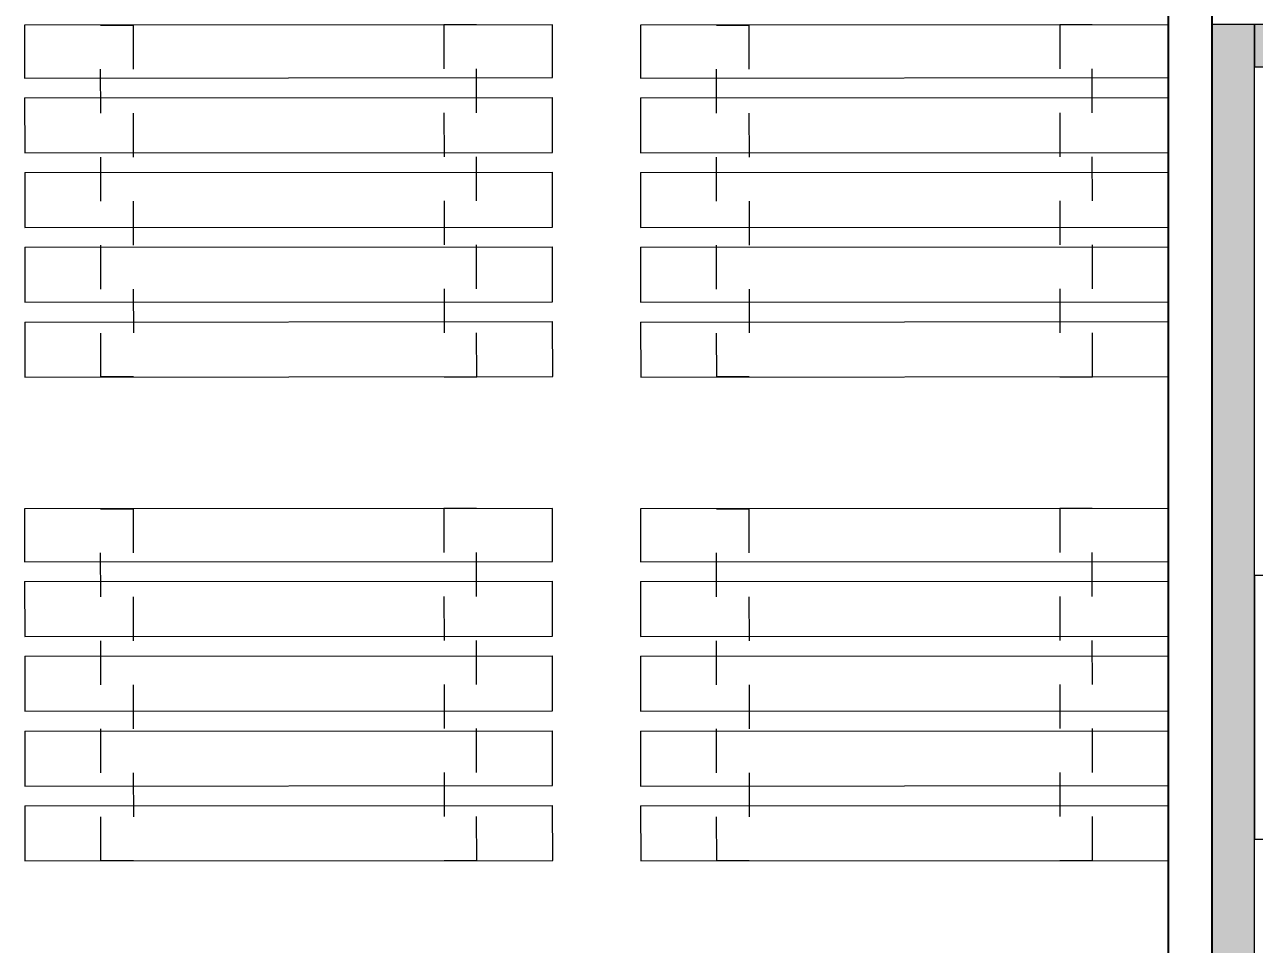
# Model space of a CAD drawing. Header units: millimetres. Extents: x 15590 to 15992, y 1055 to 1132.
# Drawn here: x 15860.865 to 15863.661, y 1110.942 to 1113.034 of the extents above; entities that cross this region are included whole.
import ezdxf

# ---------------------------------------------------------------- set-up
doc = ezdxf.new("R2010")
doc.units = ezdxf.units.MM
doc.header["$MEASUREMENT"] = 0
doc.linetypes.add('CACHE2', pattern=[0.1875, 0.125, -0.0625])
doc.layers.get('0').update_dxf_attribs({"lineweight": 9})
for name, color, linetype, lineweight in [('DM cloison', 7, 'Continuous', 9), ('DM locaux sociaux', 7, 'Continuous', 9), ('DM sanitaire', 7, 'Continuous', 9)]:
    doc.layers.add(name, color=color, linetype=linetype, lineweight=lineweight)
doc.layers.add('Mobilier', color=252, linetype='Continuous')
doc.layers.add('surgeles', color=4, linetype='Continuous')
doc.styles.get("Standard").update_dxf_attribs({"font": 'swiss.ttf', "height": 0.2})

# ---------------------------------------------------------------- blocks, each defined once
blk = doc.blocks.new('*U23')
at = {"layer": 'DM cloison'}
blk.add_hatch(color=2, dxfattribs=at).paths.add_polyline_path([(0, 96), (0, 0), (2526, 0), (2526, 96)])
blk.add_lwpolyline([(0, 0), (2526, 0), (2526, 96), (0, 96)], close=True, dxfattribs=at)
blk = doc.blocks.new('*U39')
at = {"layer": 'DM cloison'}
blk.add_hatch(color=2, dxfattribs=at).paths.add_polyline_path([(96, 5864.3), (0, 5864.3), (0, 0), (96, 0)])
blk.add_lwpolyline([(0, 5864.3), (0, 0), (96, 0), (96, 5864.3)], close=True, dxfattribs=at)
blk = doc.blocks.new('Table')
at = {"layer": 'DM locaux sociaux'}
for p, q in [((1852.1, 600), (0, 600)), ((0, 600), (0, 0)), ((1852.1, 0), (1852.1, 600)), ((0, 0), (1852.1, 0))]:
    blk.add_line(p, q, dxfattribs=at)
blk.add_text('Table', height=150, dxfattribs=at).set_placement((649, 172.7))
blk = doc.blocks.new('A$C29413FD8')
at = {"layer": 'Mobilier', "color": 34, "linetype": 'Continuous', "lineweight": 9}
for p, q in [((0.125, 1.2), (0, 1.2)), ((0, 1.2), (0, 0)), ((0.125, 1.2), (0.125, 0)), ((0.295, 1.2), (0.17, 1.2)), ((0.17, 1.2), (0.17, 0)), ((0.295, 1.2), (0.295, 0)), ((0.465, 1.2), (0.34, 1.2)), ((0.34, 1.2), (0.34, 0)), ((0.465, 1.2), (0.465, 0)), ((0.635, 1.2), (0.51, 1.2)), ((0.51, 1.2), (0.51, 0)), ((0.635, 1.2), (0.635, 0)), ((0.8, 1.2), (0.68, 1.2)), ((0.68, 1.2), (0.68, 0)), ((0.8, 0), (0.8, 1.2)), ((0, 0), (0.125, 0)), ((0.17, 0), (0.295, 0)), ((0.34, 0), (0.465, 0)), ((0.51, 0), (0.635, 0)), ((0.68, 0), (0.8, 0))]:
    blk.add_line(p, q, dxfattribs=at)
at = {"layer": 'Mobilier', "color": 34, "linetype": 'CACHE2', "lineweight": 9, "ltscale": 0.8}
for points in [[(0, 1.0272), (0.8, 1.0272), (0.8, 0.9533), (0, 0.9533)], [(0, 0.1728), (0.8, 0.1728), (0.8, 0.2467), (0, 0.2467)]]:
    blk.add_lwpolyline(points, close=True, dxfattribs=at)

msp = doc.modelspace()

# ---------------------------------------------------------------- linework, layer by layer
at = {"layer": 'DM sanitaire', "color": 7, "linetype": 'Continuous'}
for p, q in [((15863.6614, 1110.9816), (15863.6614, 1111.1816)), ((15863.6614, 1110.3816), (15863.6614, 1111.1816)), ((15863.6614, 1111.1816), (15864.2614, 1111.1816))]:
    msp.add_line(p, q, dxfattribs=at)
at = {"layer": 'surgeles', "color": 5}
for p, q in [((15863.5654, 1109.3688), (15863.5654, 1115.3334)), ((15863.4666, 1109.4688), (15863.4654, 1115.2334))]:
    msp.add_line(p, q, dxfattribs=at)

# ---------------------------------------------------------------- block references
at = {"rotation": 90.046047387986}
for p in [(15862.0661, 1112.2334), (15863.4661, 1112.2334), (15862.0661, 1111.1334), (15863.4661, 1111.1334)]:
    msp.add_blockref('A$C29413FD8', p, dxfattribs=at)
at = {"layer": 'DM cloison', "xscale": 0.001, "yscale": 0.001, "zscale": 0.001}
for name, p in [('*U39', (15863.5654, 1107.1696)), ('*U23', (15863.6614, 1112.9379)), ('Table', (15863.6614, 1111.1816))]:
    msp.add_blockref(name, p, dxfattribs=at)

doc.saveas('drawing.dxf')
